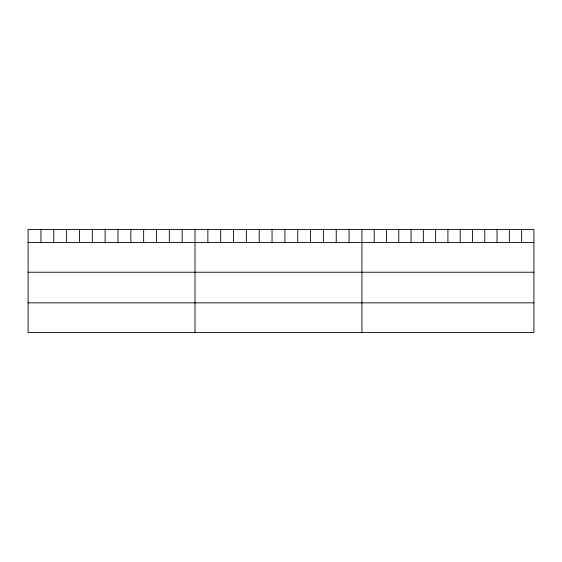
<?xml version="1.0" encoding="UTF-8"?>
<svg xmlns="http://www.w3.org/2000/svg" width="562" height="562" viewBox="0 0 562 562"><rect width="100%" height="100%" fill="white"/><g stroke="black" fill="none" stroke-linecap="round" stroke-linejoin="round"><path stroke-width="0.84" d="M533.9 242.503L533.9 332.571L28.1 332.571L28.1 229.429L533.9 229.429L533.9 242.503L28.1 242.503M28.1 272.226L533.9 272.226M28.1 302.848L533.9 302.848M521.613 229.429L521.613 242.503M509.334 229.429L509.334 242.503M497.047 229.429L497.047 242.503M484.767 229.429L484.767 242.503M472.48 229.429L472.48 242.503M460.201 229.429L460.201 242.503M447.914 229.429L447.914 242.503M435.627 229.429L435.627 242.503M423.348 229.429L423.348 242.503M411.061 229.429L411.061 242.503M398.781 229.429L398.781 242.503M386.494 229.429L386.494 242.503M374.215 229.429L374.215 242.503M361.928 229.429L361.928 332.571M349.086 229.429L349.086 242.503M336.252 229.429L336.252 242.503M323.41 229.429L323.41 242.503M310.568 229.429L310.568 242.503M297.734 229.429L297.734 242.503M284.892 229.429L284.892 242.503M272.05 229.429L272.05 242.503M259.208 229.429L259.208 242.503M246.374 229.429L246.374 242.503M233.532 229.429L233.532 242.503M220.69 229.429L220.69 242.503M207.856 229.429L207.856 242.503M195.014 229.429L195.014 332.571M182.172 229.429L182.172 242.503M169.338 229.429L169.338 242.503M156.496 229.429L156.496 242.503M143.654 229.429L143.654 242.503M130.82 229.429L130.82 242.503M117.978 229.429L117.978 242.503M105.136 229.429L105.136 242.503M92.294 229.429L92.294 242.503M79.46 229.429L79.46 242.503M66.618 229.429L66.618 242.503M53.776 229.429L53.776 242.503M40.942 229.429L40.942 242.503"/></g></svg>
